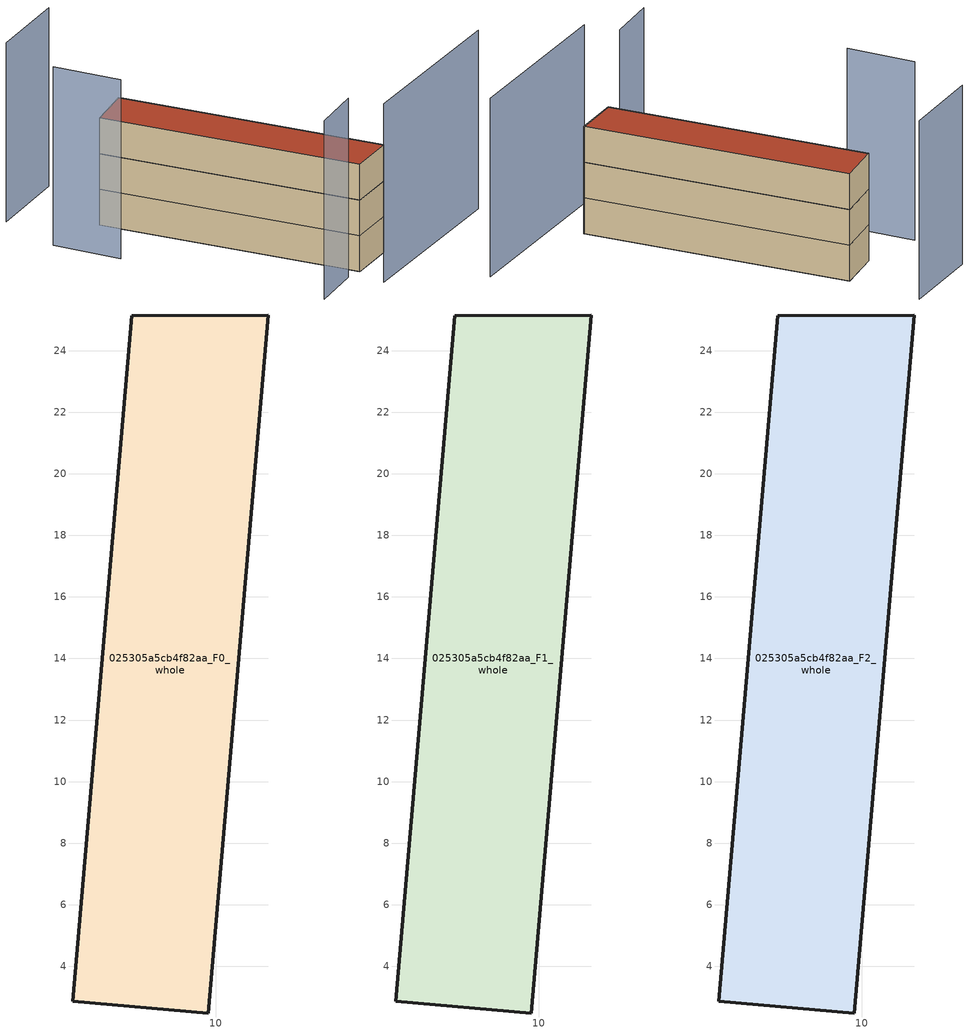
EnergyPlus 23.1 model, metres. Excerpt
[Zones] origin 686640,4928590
025305a5cb4f82aa_F0_whole
 floor ground (EU_floor_Construction): 9.76,2.48 11.72,25.17 7.27,25.13 5.35,2.86 z0
 wall outside (EU_wall_Construction): 9.76,2.48 5.35,2.86 7.27,25.13 11.72,25.17 9.76,2.48 z0:3
025305a5cb4f82aa_F1_whole
 floor to 025305a5cb4f82aa_F0_whole (EU_floor_Construction): 9.76,2.48 11.72,25.17 7.27,25.13 5.35,2.86 z3
 wall outside (EU_wall_Construction): 9.76,2.48 5.35,2.86 7.27,25.13 11.72,25.17 9.76,2.48 z3:6
025305a5cb4f82aa_F2_whole
 floor to 025305a5cb4f82aa_F1_whole (EU_floor_Construction): 9.76,2.48 11.72,25.17 7.27,25.13 5.35,2.86 z6
 wall outside (EU_wall_Construction): 9.76,2.48 5.35,2.86 7.27,25.13 11.72,25.17 9.76,2.48 z6:9
 roof outside (EU_roof_Construction): 11.72,25.17 9.76,2.48 5.35,2.86 7.27,25.13 z9
shading: 3.92,0.36 20.56,-1.32 / -0.94,3.51 3.98,3.31 / 2.18,27.06 1.46,21.2 / 13.37,31.53 5.46,32.16 z0:15
[Building]
EU S2 Campaign: North Axis=0; Terrain=City; Solar Distribution=FullExterior
[Site:Location]
Bologna: Latitude=44.5; Longitude=11.25; Time Zone=1; Elevation=37
[SizingPeriod:WeatherFileDays]
AnnualSizingPeriod: Begin Month=1; Begin Day of Month=1; End Month=12; End Day of Month=31; Day of Week for Start Day=Monday; Use Weather File Daylight Saving Period=No; Use Weather File Rain and Snow Indicators=No
[MATERIAL]
EU_InternalMass_Material: Roughness=MediumRough; Thickness=0.1; Conductivity=1; Density=1800; Specific Heat=900; Thermal Absorptance=0.9; Solar Absorptance=0.7; Visible Absorptance=0.7
[MATERIAL:NOMASS] Roughness=MediumRough; Thermal Absorptance=0.9; Solar Absorptance=0.7; Visible Absorptance=0.7
Name | Thermal Resistance
EU_wall_NoMass | 0.937881
EU_roof_NoMass | 0.548572
EU_floor_NoMass | 0.71348
[CONSTRUCTION]
EU_wall_Construction: EU_wall_NoMass
EU_roof_Construction: EU_roof_NoMass
EU_floor_Construction: EU_floor_NoMass
EU_InternalMass_Construction: EU_InternalMass_Material
[ZONE] Type=1; Multiplier=1; Ceiling Height=autocalculate; Floor Area=autocalculate; Part of Total Floor Area=Yes
Name | Volume
025305a5cb4f82aa_F0_whole | 299.832
025305a5cb4f82aa_F1_whole; 025305a5cb4f82aa_F2_whole | 299.831
[INTERNALMASS] Construction=EU_InternalMass_Construction; Surface Area=99.9438
Name | Zone or ZoneList
025305a5cb4f82aa_F0_whole_EU_InternalMass | 025305a5cb4f82aa_F0_whole
025305a5cb4f82aa_F1_whole_EU_InternalMass | 025305a5cb4f82aa_F1_whole
025305a5cb4f82aa_F2_whole_EU_InternalMass | 025305a5cb4f82aa_F2_whole
[OTHEREQUIPMENT] Fuel Type=Electricity; Design Level Calculation Method=Watts/Area; Power per Zone Floor Area=1; Fraction Latent=0; Fraction Radiant=0; Fraction Lost=0; Carbon Dioxide Generation Rate=0; EndUse Subcategory=EU_Step8_InternalGains
Name | Zone or ZoneList or Space or SpaceList | Schedule
EU_Step8_InternalGain_025305a5cb4f82aa_F0_whole_f000 | 025305a5cb4f82aa_F0_whole | EU_Step8_GainSchedule_025305a5cb4f82aa_F0_whole_f000
EU_Step8_InternalGain_025305a5cb4f82aa_F1_whole_f000 | 025305a5cb4f82aa_F1_whole | EU_Step8_GainSchedule_025305a5cb4f82aa_F1_whole_f000
EU_Step8_InternalGain_025305a5cb4f82aa_F2_whole_f000 | 025305a5cb4f82aa_F2_whole | EU_Step8_GainSchedule_025305a5cb4f82aa_F2_whole_f000
[ZONEVENTILATION:DESIGNFLOWRATE] Schedule=EU_AlwaysOn; Design Flow Rate Calculation Method=AirChanges/Hour; Air Changes per Hour=0.687892; Ventilation Type=Natural; Fan Pressure Rise=0; Fan Total Efficiency=1; Constant Term Coefficient=1; Temperature Term Coefficient=0; Velocity Term Coefficient=0; Velocity Squared Term Coefficient=0; Minimum Indoor Temperature=-100; Maximum Indoor Temperature=100; Delta Temperature=-100; Minimum Outdoor Temperature=-100; Maximum Outdoor Temperature=100; Maximum Wind Speed=40
Name | Zone or ZoneList or Space or SpaceList
EU_ConstantAir_025305a5cb4f82aa_F0_whole | 025305a5cb4f82aa_F0_whole
EU_ConstantAir_025305a5cb4f82aa_F1_whole | 025305a5cb4f82aa_F1_whole
EU_ConstantAir_025305a5cb4f82aa_F2_whole | 025305a5cb4f82aa_F2_whole
[HVACTEMPLATE:THERMOSTAT] Constant Heating Setpoint=20; Constant Cooling Setpoint=50
EU_HeatOnly_025305a5cb4f82aa_F0_whole; EU_HeatOnly_025305a5cb4f82aa_F1_whole; EU_HeatOnly_025305a5cb4f82aa_F2_whole
[HVACTEMPLATE:ZONE:IDEALLOADSAIRSYSTEM] System Availability Schedule=EU_AlwaysOn; Maximum Heating Supply Air Temperature=50; Minimum Cooling Supply Air Temperature=13; Maximum Heating Supply Air Humidity Ratio=0.0156; Minimum Cooling Supply Air Humidity Ratio=0.0077; Heating Limit=NoLimit; Cooling Limit=NoLimit; Heating Availability Schedule=EU_AlwaysOn; Cooling Availability Schedule=EU_CoolingOff; Dehumidification Control Type=ConstantSensibleHeatRatio; Cooling Sensible Heat Ratio=0.7; Dehumidification Setpoint=60; Humidification Control Type=None; Humidification Setpoint=30; Outdoor Air Method=None; Outdoor Air Flow Rate per Person=0.00944; Outdoor Air Flow Rate per Zone Floor Area=0; Outdoor Air Flow Rate per Zone=0; Demand Controlled Ventilation Type=None; Outdoor Air Economizer Type=NoEconomizer; Heat Recovery Type=None; Sensible Heat Recovery Effectiveness=0.7; Latent Heat Recovery Effectiveness=0.65
Name | Template Thermostat
025305a5cb4f82aa_F0_whole | EU_HeatOnly_025305a5cb4f82aa_F0_whole
025305a5cb4f82aa_F1_whole | EU_HeatOnly_025305a5cb4f82aa_F1_whole
025305a5cb4f82aa_F2_whole | EU_HeatOnly_025305a5cb4f82aa_F2_whole
[SIZING:ZONE] Zone Cooling Design Supply Air Temperature Input Method=SupplyAirTemperature; Zone Cooling Design Supply Air Temperature=13; Zone Heating Design Supply Air Temperature Input Method=SupplyAirTemperature; Zone Heating Design Supply Air Temperature=50; Zone Cooling Design Supply Air Humidity Ratio=0.008; Zone Heating Design Supply Air Humidity Ratio=0.008; Cooling Design Air Flow Method=DesignDay; Cooling Design Air Flow Rate=0; Cooling Minimum Air Flow per Zone Floor Area=0.000762; Cooling Minimum Air Flow=0; Cooling Minimum Air Flow Fraction=0.2; Heating Design Air Flow Method=DesignDay; Heating Design Air Flow Rate=0; Heating Maximum Air Flow per Zone Floor Area=0.002032; Heating Maximum Air Flow=0.141576; Heating Maximum Air Flow Fraction=0.3; Account for Dedicated Outdoor Air System=No; Dedicated Outdoor Air System Control Strategy=NeutralSupplyAir; Dedicated Outdoor Air Low Setpoint Temperature for Design=autosize; Dedicated Outdoor Air High Setpoint Temperature for Design=autosize; Zone Load Sizing Method=Sensible Load Only No Latent Load; Zone Latent Cooling Design Supply Air Humidity Ratio Input Method=HumidityRatioDifference; Zone Cooling Design Supply Air Humidity Ratio Difference=0.005; Zone Latent Heating Design Supply Air Humidity Ratio Input Method=HumidityRatioDifference; Zone Humidification Design Supply Air Humidity Ratio Difference=0.005
025305a5cb4f82aa_F0_whole; 025305a5cb4f82aa_F1_whole; 025305a5cb4f82aa_F2_whole
[SCHEDULE:CONSTANT]
Name | Hourly Value
EU_AlwaysOn | 1
EU_CoolingOff | 0
[SCHEDULE:FILE] Column Number=1; Rows to Skip at Top=0; Number of Hours of Data=8760; Column Separator=Comma; Interpolate to Timestep=No; Minutes per Item=60; Adjust Schedule for Daylight Savings=Yes
Name | File
EU_Step8_GainSchedule_025305a5cb4f82aa_F0_whole_f000 | ../../schedules/025305a5cb4f82aa/025305a5cb4f82aa_F0_whole_f000_gain.csv
EU_Step8_GainSchedule_025305a5cb4f82aa_F1_whole_f000 | ../../schedules/025305a5cb4f82aa/025305a5cb4f82aa_F1_whole_f000_gain.csv
EU_Step8_GainSchedule_025305a5cb4f82aa_F2_whole_f000 | ../../schedules/025305a5cb4f82aa/025305a5cb4f82aa_F2_whole_f000_gain.csv
